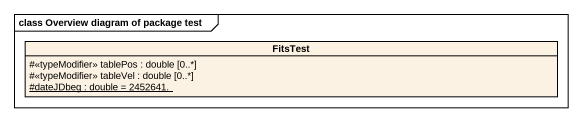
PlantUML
@startuml
mainframe class Overview diagram of package test
hide circle
hide empty members
skinparam classAttributeIconSize 0
class FitsTest {
  #<<typeModifier>> tablePos : double [0..*]
  #<<typeModifier>> tableVel : double [0..*]
  {static} #dateJDbeg : double = 2452641.
}
@enduml
